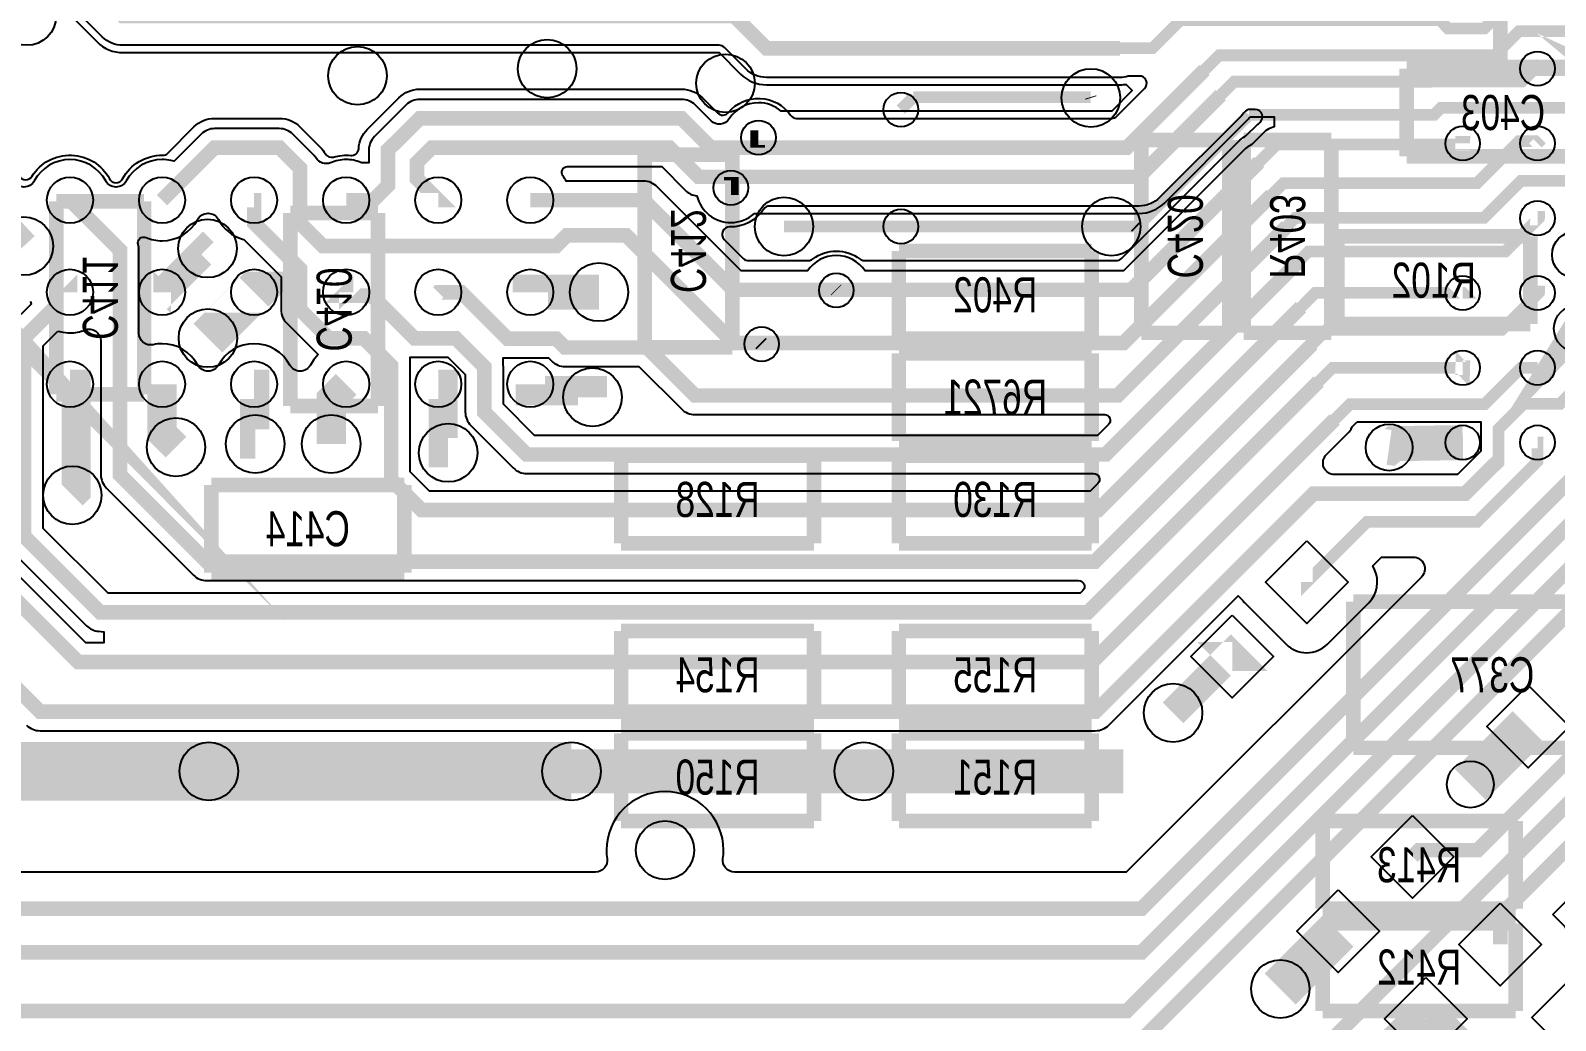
# Model space of a CAD drawing. Extents: x 208 to 378, y -7 to 113.
# Drawn here: x 234.06 to 247.31, y 53.64 to 62.24 of the extents above; entities that cross this region are included whole.
import ezdxf
from ezdxf.enums import TextEntityAlignment as Align

# ---------------------------------------------------------------- set-up
doc = ezdxf.new("R2010")
doc.units = 0
for name, color, linetype in [('ET_TOP', 80, 'CONTINUOUS'), ('PG_SILKSCREEN_BOTTOM', 142, 'CONTINUOUS'), ('PIN_TOP', 141, 'CONTINUOUS'), ('RD_ASSEMBLY_BOTTOM', 212, 'CONTINUOUS'), ('VC_TOP', 43, 'CONTINUOUS')]:
    doc.layers.add(name, color=color, linetype=linetype)

msp = doc.modelspace()

# ---------------------------------------------------------------- linework, layer by layer
at = {"layer": 'ET_TOP'}
for points, format in [([(234.187492, 63.041784, 0.127, 0.127, 0), (234.862624, 62.366398, 0.127, 0.127, 0), (240.17478, 62.366398, 0.127, 0.127, 0), (240.45418, 62.086998, 0.127, 0.127, 0), (243.52631, 62.086998, 0.1016, 0.1016, 0), (243.808758, 62.086998, 0.1016, 0.1016, 0), (244.052598, 62.330838, 0.1016, 0.1016, 0), (246.305324, 62.330838, 0.1016, 0.1016, 0), (246.378476, 62.257432, 0.1016, 0.1016, 0), (246.691912, 62.257432, 0.1016, 0.1016, 0), (247.014746, 62.580266, 0.1016, 0.1016, 0), (247.13438, 62.580266, 0.1016, 0.1016, 0), (247.1547, 62.5602, 0.1016, 0.1016, 0), (247.154446, 62.559946, 0.1016, 0.1016, 0)], "xyseb"), ([(233.201972, 60.367672, 0.254, 0.254, 0), (233.604816, 59.964066, 0.1524, 0.1524, 0), (233.60253, 59.966606, 0.1524, 0.1524, 0), (233.602276, 59.966352, 0.1524, 0.1524, 0)], "xyseb"), ([(247.804686, 62.559946, 0.1016, 0.1016, 0), (247.804686, 62.5602, 0.1016, 0.1016, 0), (247.479566, 62.23508, 0.1016, 0.1016, 0), (246.993918, 62.23508, 0.1016, 0.1016, 0), (246.784114, 62.025276, 0.1016, 0.1016, 0), (244.387624, 62.025276, 0.1016, 0.1016, 0), (244.260624, 61.898276, 0.127, 0.127, 0), (243.585746, 61.223398, 0.127, 0.127, 0), (240.37798, 61.223398, 0.127, 0.127, 0)], "xyseb"), ([(234.122468, 62.657228), (234.637834, 62.141608, 0.198912), (234.862624, 62.048644), (240.043208, 62.048644), (240.22939, 61.862208, 0.198912), (240.45418, 61.769244), (243.52631, 61.769244, 0.023411), (243.556028, 61.770514), (243.579904, 61.7728), (243.632736, 61.719968), (243.454174, 61.541152), (240.580926, 61.541152, 0.177731), (240.385092, 61.613034, 0.255959), (240.130076, 61.473334, -0.479005), (239.972596, 61.456316), (239.834674, 61.594492, 0.198913), (239.71758, 61.642752), (237.440724, 61.642752, 0.198393), (237.323884, 61.594492), (237.04804, 61.318902, 0.199195), (236.999272, 61.201808), (236.999272, 61.091826), (236.939074, 61.091826), (236.930184, 61.095382, 0.092886), (236.802422, 61.119258, 0.099397), (236.666278, 61.091826, -0.368075), (236.540802, 61.131958, 0.056975), (236.517434, 61.161422), (236.338364, 61.340492, 0.198913), (236.22127, 61.388752), (235.659422, 61.388752, 0.198913), (235.542328, 61.340492), (235.306616, 61.10478), (235.279438, 61.110876, 0.055015), (235.202476, 61.119258, 0.275753), (234.891834, 60.933838, -0.5975), (234.713018, 60.933838, 0.596893), (234.091734, 60.933838, -0.5975), (233.912918, 60.933838, 0.275753)], "xyb"), ([(233.962448, 60.974986, 0.564481), (234.07116, 60.973208, -0.576092), (234.746546, 60.951364, 0.59842), (234.858306, 60.951364, -0.279227), (235.206794, 61.157104, 0.202241), (235.252514, 61.175646), (235.479844, 61.40323, -0.198802), (235.659422, 61.477398), (236.22127, 61.477398, -0.198824), (236.400848, 61.40323), (236.580172, 61.223906, -0.066089), (236.620812, 61.17082, 0.345254), (236.693456, 61.14161, -0.096054), (236.841538, 61.155072, 0.428717), (236.911388, 61.215016, -0.185316), (236.985302, 61.381386), (237.261146, 61.65723, -0.198803), (237.440724, 61.731398), (239.71758, 61.731398, -0.199051), (239.897412, 61.65723), (240.03, 61.524388, 0.441176), (240.123726, 61.528452, -0.494648), (240.664492, 61.50483, 0.245528), (240.716562, 61.477398), (243.454174, 61.477398, 0.199435), (243.499132, 61.496194), (243.740432, 61.737494, 0.667157), (243.695474, 61.845698), (243.61521, 61.845698, 0.070926), (243.59743, 61.843412, -0.071107), (243.52631, 61.832998), (240.45418, 61.832998, -0.198853), (240.274602, 61.90742), (240.08842, 62.093856, 0.199124), (240.043462, 62.112398), (234.862624, 62.112398, -0.198861), (234.683046, 62.18682), (234.278424, 62.591442, 0.345258)], "xyb"), ([(247.154446, 61.90996, 0.1016, 0.1016, 0), (247.1547, 61.90996, 0.1016, 0.1016, 0), (247.1547, 61.910214, 0.1016, 0.1016, 0), (247.14327, 61.92139, 0.1016, 0.1016, 0), (247.018302, 61.796676, 0.1016, 0.1016, 0), (246.220996, 61.796676, 0.1016, 0.1016, 0), (246.220742, 61.796422, 0.1016, 0.1016, 0), (244.517926, 61.796422, 0.1016, 0.1016, 0), (244.40134, 61.68009, 0.127, 0.127, 0), (243.690902, 60.969398, 0.127, 0.127, 0), (240.14938, 60.969398, 0.127, 0.127, 0)], "xyseb"), ([(237.602268, 59.966352, 0.127, 0.127, 0), (237.602522, 59.966606, 0.127, 0.127, 0), (237.799626, 59.966606, 0.127, 0.127, 0), (238.203994, 59.562492, 0.127, 0.127, 0), (238.62792, 59.562492, 0.127, 0.127, 0), (238.70412, 59.486292, 0.127, 0.127, 0), (239.41532, 59.486292, 0.127, 0.127, 0), (239.832388, 59.069224, 0.127, 0.127, 0), (243.507006, 59.069224, 0.127, 0.127, 0), (244.976142, 60.53836, 0.1016, 0.1016, 0), (245.050056, 60.612274, 0.1016, 0.1016, 0), (246.688356, 60.612274, 0.1016, 0.1016, 0), (247.00992, 60.934092, 0.1016, 0.1016, 0), (247.44172, 60.934092, 0.1016, 0.1016, 0), (247.75795, 61.250068, 0.127, 0.127, 0), (247.804686, 61.260228, 0.127, 0.127, 0), (247.804686, 61.259974, 0.127, 0.127, 0)], "xyseb"), ([(247.154446, 61.259974, 0.1016, 0.1016, 0), (247.1547, 61.260228, 0.1016, 0.1016, 0), (247.135396, 61.279278, 0.1016, 0.1016, 0), (246.993156, 61.279278, 0.1016, 0.1016, 0), (246.627396, 60.913264, 0.1016, 0.1016, 0), (244.944646, 60.913264, 0.1016, 0.1016, 0), (244.842284, 60.810902, 0.127, 0.127, 0), (243.556536, 59.5249, 0.127, 0.127, 0), (240.402872, 59.5249, 0.127, 0.127, 0)], "xyseb"), ([(246.50446, 61.259974, 0.127, 0.127, 0), (246.50446, 61.260228, 0.127, 0.127, 0), (246.504714, 61.260228, 0.127, 0.127, 0), (246.50446, 61.250068, 0.1016, 0.1016, 0), (244.88775, 61.250068, 0.1016, 0.1016, 0), (244.734842, 61.09716, 0.127, 0.127, 0), (243.625116, 59.987434, 0.127, 0.127, 0), (241.057176, 59.987434, 0.127, 0.127, 0)], "xyseb"), ([(234.402376, 60.766452, 0.127, 0.127, 0), (234.835954, 60.333128, 0.127, 0.127, 0), (234.835954, 58.3819, 0.127, 0.127, 0), (235.591858, 57.625996, 0.127, 0.127, 0), (243.308378, 57.625996, 0.127, 0.127, 0), (245.19763, 59.515248, 0.1016, 0.1016, 0), (245.322344, 59.639962, 0.1016, 0.1016, 0), (246.844312, 59.639962, 0.1016, 0.1016, 0), (247.154446, 59.950096, 0.127, 0.127, 0), (247.1547, 59.960002, 0.127, 0.127, 0), (247.154446, 59.960002, 0.127, 0.127, 0)], "xyseb"), ([(236.002322, 60.766452, 0.127, 0.127, 0), (236.002576, 60.766452, 0.127, 0.127, 0), (236.002576, 60.569602, 0.127, 0.127, 0), (236.402372, 60.169552, 0.127, 0.127, 0), (236.402372, 59.814206, 0.127, 0.127, 0), (236.650276, 59.566302, 0.127, 0.127, 0), (236.954822, 59.566302, 0.127, 0.127, 0), (237.193328, 59.32805, 0.127, 0.127, 0), (237.193328, 59.168284, 0.127, 0.127, 0), (237.193074, 59.168284, 0.127, 0.127, 0), (237.193074, 59.164982, 0.127, 0.127, 0), (237.193328, 59.164728, 0.127, 0.127, 0), (237.193328, 58.337958, 0.127, 0.127, 0), (237.45698, 58.073798, 0.127, 0.127, 0), (243.33708, 58.073798, 0.127, 0.127, 0), (245.099332, 59.835796, 0.1016, 0.1016, 0), (245.223284, 59.960256, 0.1016, 0.1016, 0), (246.50446, 59.960256, 0.1016, 0.1016, 0), (246.504714, 59.960002, 0.1016, 0.1016, 0), (246.50446, 59.960002, 0.1016, 0.1016, 0)], "xyseb"), ([(236.802422, 59.966352, 0.127, 0.127, 0), (236.802422, 59.966606, 0.127, 0.127, 0), (236.771688, 59.935618, 0.127, 0.127, 0), (237.02518, 59.935618, 0.127, 0.127, 0), (237.394242, 59.566556, 0.127, 0.127, 0), (237.754668, 59.566556, 0.127, 0.127, 0), (238.002572, 59.318906, 0.127, 0.127, 0), (238.002572, 58.92546, 0.127, 0.127, 0), (238.37138, 58.556398, 0.127, 0.127, 0), (243.40058, 58.556398, 0.127, 0.127, 0), (245.084092, 60.23991, 0.1016, 0.1016, 0), (245.164864, 60.320936, 0.1016, 0.1016, 0), (246.875046, 60.320936, 0.1016, 0.1016, 0), (247.154446, 60.600336, 0.127, 0.127, 0), (247.1547, 60.609988, 0.127, 0.127, 0), (247.154446, 60.609988, 0.127, 0.127, 0)], "xyseb"), ([(235.5977, 60.347352, 0.1524, 0.1524, 0), (235.594144, 60.350908, 0.254, 0.254, 0), (235.206032, 59.96305, 0.1524, 0.1524, 0), (235.202476, 59.966606, 0.1524, 0.1524, 0), (235.202476, 59.966352, 0.1524, 0.1524, 0)], "xyseb"), ([(247.154446, 59.310016, 0.1016, 0.1016, 0), (247.011698, 59.310016, 0.1016, 0.1016, 0), (246.695214, 58.993532, 0.1016, 0.1016, 0), (245.524274, 58.993532, 0.1016, 0.1016, 0), (245.391686, 58.860944, 0.127, 0.127, 0), (243.28374, 56.752998, 0.127, 0.127, 0), (234.47248, 56.752998, 0.127, 0.127, 0), (233.10088, 58.124598, 0.127, 0.127, 0), (233.10088, 58.837576, 0.127, 0.127, 0), (233.20121, 58.937398, 0.127, 0.127, 0), (233.20121, 59.56808, 0.127, 0.127, 0), (232.80243, 59.966606, 0.127, 0.127, 0), (232.80243, 59.966352, 0.127, 0.127, 0)], "xyseb"), ([(234.402376, 59.966352, 0.127, 0.127, 0), (234.402376, 59.966606, 0.127, 0.127, 0), (234.00385, 59.56808, 0.127, 0.127, 0), (234.00385, 57.845198, 0.127, 0.127, 0), (234.66425, 57.184798, 0.127, 0.127, 0), (243.24818, 57.184798, 0.127, 0.127, 0), (245.25351, 59.190128, 0.1016, 0.1016, 0), (245.37162, 59.308492, 0.1016, 0.1016, 0), (246.496332, 59.308492, 0.127, 0.127, 0), (246.50446, 59.30011, 0.127, 0.127, 0), (246.504714, 59.310016, 0.127, 0.127, 0), (246.50446, 59.310016, 0.127, 0.127, 0)], "xyseb"), ([(232.156, 52.832, 0.127, 0.127, 0), (232.283, 52.959, 0.127, 0.127, 0), (244.856, 52.959, 0.127, 0.127, 0), (248.285, 56.388, 0.127, 0.127, 0), (248.285, 56.896, 0.127, 0.127, 0), (248.972832, 57.583832, 0.127, 0.127, 0), (248.972832, 58.234072, 0.127, 0.127, 0), (249.428, 58.68924, 0.127, 0.127, 0), (249.428, 59.182, 0.1016, 0.1016, 0), (249.428, 59.436, 0.1016, 0.1016, 0), (249.754644, 59.762644, 0.1016, 0.1016, 0), (249.754644, 59.960002, 0.1016, 0.1016, 0)], "xyseb"), ([(234.057952, 59.889644), (234.064048, 59.862466), (233.886756, 59.685174, 0.198913)], "xyb"), ([(247.804686, 59.310016, 0.1016, 0.1016, 0), (247.663208, 59.310016, 0.1016, 0.1016, 0), (247.350788, 58.997596, 0.1016, 0.1016, 0), (247.034304, 58.997596, 0.1016, 0.1016, 0), (246.815102, 58.778394, 0.1016, 0.1016, 0), (246.815102, 58.50382, 0.127, 0.127, 0), (246.52732, 58.216292, 0.127, 0.127, 0), (245.206774, 58.216292, 0.127, 0.127, 0), (243.311934, 56.321198, 0.127, 0.127, 0), (234.14228, 56.321198, 0.127, 0.127, 0), (233.54538, 56.918098, 0.127, 0.127, 0)], "xyseb"), ([(249.754644, 58.66003, 0.1016, 0.1016, 0), (249.809, 58.605674, 0.1016, 0.1016, 0), (249.809, 57.912, 0.1016, 0.1016, 0), (249.682, 57.785, 0.127, 0.127, 0), (248.539, 56.642, 0.127, 0.127, 0), (248.539, 56.261, 0.127, 0.127, 0), (246.830342, 54.552342, 0.127, 0.127, 0), (246.830342, 54.298342, 0.127, 0.127, 0)], "xyseb"), ([(233.886756, 57.728104), (234.547156, 57.067704, 0.177433), (234.650534, 57.019952), (234.697016, 57.015888), (234.697016, 56.918352), (234.54106, 56.918352), (233.266488, 58.193178)], "xyb"), ([(234.025186, 56.204104, 0.198913), (234.14228, 56.155844), (243.311934, 56.155844, 0.198913), (243.429028, 56.204104), (244.552216, 57.327546), (244.590062, 57.2897), (244.59184, 57.287668, 0.02654), (244.609874, 57.267602), (244.96903, 56.908446, 0.414302), (245.328694, 56.908446), (245.68785, 57.267602, 0.317346), (245.737888, 57.556654), (245.722394, 57.589166), (245.79834, 57.665112), (246.073168, 57.665112, -0.668188), (246.14505, 57.49163), (243.581428, 54.928008), (240.176304, 54.928008, -0.457333), (240.075974, 55.04434, 0.036105), (240.081308, 55.117492), (240.081308, 55.118, 1), (239.064292, 55.118), (239.064292, 55.117492, 0.036105), (239.069626, 55.04434, -0.457333), (238.969296, 54.928008), (218.567, 54.928008, 0.198912)], "xyb")]:
    msp.add_lwpolyline(points, format=format, dxfattribs=at)
for points, const_width in [([(248.102374, 61.619638), (248.127012, 61.599064), (248.085102, 61.618368)], 0.3048), ([(241.62258, 61.553598), (241.731292, 61.662564)], 0.1016), ([(241.731292, 61.662564), (243.271294, 61.662564)], 0.1016), ([(243.271294, 61.662564), (243.27358, 61.655198)], 0.1016), ([(240.37798, 61.223398), (239.97158, 61.223398), (239.71758, 61.477398), (237.440724, 61.477398), (237.16488, 61.201808), (237.16488, 60.893452), (237.03788, 60.766452), (236.802422, 60.766452)], 0.127), ([(243.66601, 60.527184), (244.646196, 61.50737)], 0.1016), ([(248.129298, 61.567822), (246.973344, 61.567822), (246.97309, 61.568076), (246.315484, 61.568076), (246.254778, 61.50737), (244.646196, 61.50737)], 0.1016), ([(240.37798, 61.223398), (240.37798, 61.310266), (240.385092, 61.310266)], 0.127), ([(240.402872, 59.5249), (240.171732, 59.5249), (239.23498, 60.461398), (238.719614, 60.461398), (238.62538, 60.367672), (236.600492, 60.367672), (236.40034, 60.567316), (236.40034, 61.044328), (236.22127, 61.223398), (235.659422, 61.223398), (235.202476, 60.766452)], 0.127), ([(240.14938, 60.969398), (239.866424, 60.969398), (239.612424, 61.223398), (237.54588, 61.223398), (237.41888, 61.096398), (237.41888, 60.950094), (237.602522, 60.766452), (237.602268, 60.766452)], 0.127), ([(240.144808, 60.874402), (240.14938, 60.874402), (240.14938, 60.969398)], 0.127), ([(233.618024, 60.7822), (234.001564, 60.367672)], 0.254), ([(241.057176, 59.987434), (240.166652, 59.987434), (239.38738, 60.766452), (238.402368, 60.766452)], 0.127), ([(241.62258, 60.537598), (240.60658, 60.537598)], 0.1016), ([(243.45138, 60.537598), (241.62258, 60.537598)], 0.1016), ([(243.45138, 60.537598), (243.655088, 60.537598)], 0.1016), ([(243.655088, 60.537598), (243.66601, 60.527184)], 0.1016), ([(247.500394, 59.650376), (247.493028, 59.638438), (247.804686, 59.960002)], 0.254), ([(236.002322, 59.966352), (236.002576, 59.966606), (235.999528, 59.966606), (235.601002, 59.56808)], 0.3556), ([(238.999014, 59.967876), (238.43488, 59.966606), (238.402368, 59.966606), (238.402368, 59.966352)], 0.3048), ([(241.061494, 59.983116), (241.057176, 59.987434)], 0.127), ([(219.6592, 50.419), (219.1512, 49.911), (218.313, 49.911), (217.8558, 50.3682), (217.8558, 53.8988), (218.567, 54.61), (243.713, 54.61), (247.479312, 58.376312), (247.479312, 58.757312), (247.489472, 58.767472), (247.489472, 58.790586), (247.684036, 58.98515), (247.96115, 58.98515), (248.139458, 59.163458), (248.139458, 59.63539), (248.454418, 59.950096), (248.454672, 59.960002)], 0.127), ([(240.402872, 59.5249), (240.41227, 59.515502)], 0.127), ([(248.454672, 59.310016), (248.454672, 59.097672), (248.332244, 58.975244), (248.324116, 58.975244), (248.139458, 58.790586), (248.139458, 58.274458), (243.586, 53.721), (231.902, 53.721), (231.775, 53.594), (229.997, 53.594), (229.489, 54.102), (221.361, 54.102), (221.144084, 53.885084), (221.144084, 53.086)], 0.127), ([(234.42295, 58.202068), (234.455716, 58.235088), (234.455716, 59.166506), (234.402376, 59.166506)], 0.254), ([(235.202476, 59.166506), (235.202476, 58.741056), (235.32338, 58.619898)], 0.254), ([(236.011974, 58.647838), (236.007148, 58.647838), (236.007148, 59.166506), (236.002322, 59.166506)], 0.254), ([(236.672374, 58.647838), (236.672374, 59.036458), (236.802422, 59.166506)], 0.254), ([(237.688374, 58.571638), (237.645448, 58.571638), (237.645448, 59.166506), (237.602268, 59.166506)], 0.254), ([(238.94288, 59.054492), (238.94288, 59.110372), (238.402368, 59.110372), (238.402368, 59.166506)], 0.254), ([(228.943916, 50.546), (228.219, 50.546), (227.838, 50.927), (227.838, 53.721), (227.965, 53.848), (229.362, 53.848), (229.87, 53.34), (243.586, 53.34), (248.454672, 58.208672), (248.454672, 58.66003)], 0.127), ([(247.804686, 58.66003), (247.804432, 58.650124), (247.804432, 58.320432), (243.713, 54.229), (231.648, 54.229), (231.521, 54.102), (231.013, 54.102)], 0.127), ([(245.148862, 57.447434), (245.148862, 57.44718), (245.671848, 57.970166), (246.62892, 57.970166), (247.154446, 58.495692), (247.154446, 58.650124), (247.1547, 58.66003), (247.154446, 58.66003)], 0.1016), ([(245.864888, 58.61812), (245.868444, 58.617612), (245.9101, 58.650124), (245.910354, 58.650124), (246.504714, 58.66003), (246.50446, 58.66003)], 0.3048), ([(244.502178, 56.80075), (244.502432, 56.80075), (244.489732, 56.81345), (243.98732, 56.311292)], 0.254), ([(246.068342, 55.060342), (246.126, 55.118), (246.634, 55.118), (247.719342, 56.203342), (247.719342, 56.838342)], 0.127), ([(247.072658, 56.191658), (246.5705, 55.6895)], 0.381), ([(233.733594, 55.803038), (235.608876, 55.803038)], 0.508), ([(235.608876, 55.803038), (238.76, 55.803038)], 0.508), ([(238.76, 55.803038), (241.3, 55.803038)], 0.381), ([(241.3, 55.803038), (243.555774, 55.803038)], 0.381), ([(245.421658, 54.413658), (244.9195, 53.9115)], 0.381), ([(246.183658, 53.651658), (245.6815, 53.1495)], 0.381), ([(246.818658, 53.016658), (246.183658, 53.651658)], 0.381)]:
    msp.add_lwpolyline(points, dxfattribs=dict(at, const_width=const_width))
for points in [[(244.657118, 61.491368), (244.866414, 61.491368), (244.866414, 61.405262), (244.833648, 61.392816, 0.106148), (244.7798, 61.358018), (244.672104, 61.250576), (244.66423, 61.246766, 0.086317), (244.617748, 61.214254), (243.556536, 60.152788), (241.312192, 60.152788, 0.530902), (240.810796, 60.152788), (240.235232, 60.152788), (239.504474, 60.883546, 0.198958), (239.38738, 60.93206), (238.714026, 60.93206, 0.037598), (238.685578, 60.976764, -0.618296), (238.726472, 61.058044), (239.543844, 61.058044), (239.74933, 60.852304, 0.173452), (239.850168, 60.804806, 0.34782), (240.144808, 60.571634, 0.188251), (240.349786, 60.651644), (243.690902, 60.651644, 0.198912), (243.915692, 60.744608), (244.62613, 61.4553, 0.03745)], [(244.701822, 61.555122), (244.657118, 61.555122, 0.237758), (244.606064, 61.529468, -0.037798), (244.580918, 61.500512), (243.87048, 60.78982, -0.198896), (243.690902, 60.715398), (240.481866, 60.715398, 0.252106), (240.42878, 60.68695, -0.25997), (240.134394, 60.534042, 0.67962), (240.087404, 60.425838), (240.253266, 60.259976, 0.199141), (240.298224, 60.241434), (240.8174, 60.241434, 0.163694), (240.855754, 60.254388, -0.33623), (241.267234, 60.254388, 0.16348), (241.305588, 60.241434), (243.493544, 60.241434, 0.199087), (243.538502, 60.259976), (244.555264, 61.276738, -0.070931), (244.612668, 61.319664, 0.070914), (244.626892, 61.330586), (244.717316, 61.420756, -0.032304), (244.740684, 61.44133, 0.716664)], [(235.06303, 60.442348, 0.101847), (235.202476, 60.413646, 0.275946), (235.512864, 60.599066, -0.596518), (235.691934, 60.599066, 0.198802), (235.900976, 60.428378), (235.913422, 60.424822), (236.236764, 60.100972), (236.236764, 59.814206, 0.198958), (236.285278, 59.697112), (236.55782, 59.424824), (236.528864, 59.389264, 0.047327), (236.49178, 59.333892, -0.5975), (236.312964, 59.333892, 0.275753), (236.002322, 59.519312, 0.275946), (235.691934, 59.333892, -0.596518), (235.512864, 59.333892, 0.275946), (235.202476, 59.519312, 0.055231), (235.12526, 59.510676, -0.480931), (235.001308, 59.60999), (235.001308, 60.333128, 0.07329), (234.99445, 60.38088, -0.638171)], [(234.297982, 59.628278), (234.32516, 59.622182, 0.055231), (234.402376, 59.613546, 0.094099), (234.531662, 59.638184, -0.529457), (234.6706, 59.543442), (234.6706, 58.3819, 0.198913), (234.71886, 58.264806), (235.474764, 57.508902, 0.198958), (235.591858, 57.460388), (243.167154, 57.460388, -0.668238), (243.203222, 57.373774), (243.1796, 57.350152), (234.73283, 57.350152), (234.169204, 57.913778), (234.169204, 59.4995)], [(237.358936, 59.32805, 0.025765), (237.35792, 59.345068), (237.357666, 59.347608), (237.357666, 59.400948), (237.686088, 59.400948), (237.836964, 59.250326), (237.836964, 58.92546, 0.198958), (237.885478, 58.808366), (238.254286, 58.439304, 0.198913), (238.37138, 58.391044), (243.297456, 58.391044, -0.669827), (243.333524, 58.304176), (243.2685, 58.239152), (237.52556, 58.239152), (237.358936, 58.406284), (237.358936, 59.164728, 0.002739), (237.358682, 59.166506, 0.002739), (237.358936, 59.168284)], [(238.16818, 59.318906, 0.031579), (238.166656, 59.339734), (238.166402, 59.343036), (238.166402, 59.396884), (238.55934, 59.396884), (238.587026, 59.369198, 0.198958), (238.70412, 59.320684), (239.34674, 59.320684), (239.715294, 58.95213, 0.198958), (239.832388, 58.903616), (243.391182, 58.903616, -0.668238), (243.42725, 58.817002), (243.332, 58.721752), (238.43996, 58.721752), (238.16818, 58.99404)], [(245.58752, 58.840624), (246.662702, 58.840624), (246.662702, 58.788554), (246.662448, 58.78703), (246.662448, 58.5851), (246.45874, 58.3819), (245.391686, 58.3819, -0.667101), (245.320058, 58.555128), (245.50878, 58.74385, 0.086317), (245.541292, 58.790332), (245.545102, 58.798206)], [(247.287542, 54.559962), (248.283222, 55.555642), (248.417588, 55.421276), (248.417588, 55.191914), (247.589548, 54.364128, -0.532241), (247.424194, 54.39664, 0.09751), (247.36933, 54.478174)]]:
    msp.add_lwpolyline(points, format="xyb", close=True, dxfattribs=at)
at = {"layer": 'PG_SILKSCREEN_BOTTOM', "const_width": 0.127}
for points in [[(246.832374, 61.924438), (246.832374, 62.686438)], [(246.01678, 61.909198), (247.69318, 61.909198)], [(246.01678, 61.147198), (246.01678, 61.909198)], [(248.508774, 61.924438), (246.832374, 61.924438)], [(239.395, 59.4868), (239.395, 61.1632)], [(239.395, 61.1632), (240.157, 61.1632)], [(240.157, 61.1632), (240.157, 59.4868)], [(243.713, 59.6138), (243.713, 61.2902)], [(243.713, 61.2902), (244.475, 61.2902)], [(244.475, 61.2902), (244.475, 59.6138)], [(244.602, 59.6138), (244.602, 61.2902)], [(244.602, 61.2902), (245.364, 61.2902)], [(245.364, 61.2902), (245.364, 59.6138)], [(247.69318, 61.147198), (246.01678, 61.147198)], [(234.284774, 60.756038), (235.046774, 60.756038)], [(234.284774, 59.079638), (234.284774, 60.756038)], [(235.046774, 60.756038), (235.046774, 59.079638)], [(236.316774, 58.978038), (236.316774, 60.654438)], [(236.316774, 60.654438), (237.078774, 60.654438)], [(237.078774, 60.654438), (237.078774, 58.978038)], [(245.4148, 60.452), (247.0912, 60.452)], [(245.4148, 59.69), (245.4148, 60.452)], [(247.0912, 60.452), (247.0912, 59.69)], [(241.6048, 60.325), (243.2812, 60.325)], [(241.6048, 59.563), (241.6048, 60.325)], [(243.2812, 60.325), (243.2812, 59.563)], [(244.475, 59.6138), (243.713, 59.6138)], [(245.364, 59.6138), (244.602, 59.6138)], [(247.0912, 59.69), (245.4148, 59.69)], [(240.157, 59.4868), (239.395, 59.4868)], [(243.2812, 59.563), (241.6048, 59.563)], [(241.6048, 59.436), (243.2812, 59.436)], [(241.6048, 58.674), (241.6048, 59.436)], [(243.2812, 59.436), (243.2812, 58.674)], [(235.046774, 59.079638), (234.284774, 59.079638)], [(237.078774, 58.978038), (236.316774, 58.978038)], [(243.2812, 58.674), (241.6048, 58.674)], [(239.1918, 58.547), (240.8682, 58.547)], [(239.1918, 57.785), (239.1918, 58.547)], [(240.8682, 58.547), (240.8682, 57.785)], [(241.6048, 58.547), (243.2812, 58.547)], [(241.6048, 57.785), (241.6048, 58.547)], [(243.2812, 58.547), (243.2812, 57.785)], [(235.630974, 58.292238), (237.307374, 58.292238)], [(235.630974, 57.530238), (235.630974, 58.292238)], [(237.307374, 58.292238), (237.307374, 57.530238)], [(240.8682, 57.785), (239.1918, 57.785)], [(243.2812, 57.785), (241.6048, 57.785)], [(237.307374, 57.530238), (235.630974, 57.530238)], [(245.5545, 57.277), (245.5545, 56.007)], [(247.9675, 57.277), (245.5545, 57.277)], [(239.1918, 57.023), (240.8682, 57.023)], [(239.1918, 56.261), (239.1918, 57.023)], [(240.8682, 57.023), (240.8682, 56.261)], [(241.6048, 57.023), (243.2812, 57.023)], [(241.6048, 56.261), (241.6048, 57.023)], [(243.2812, 57.023), (243.2812, 56.261)], [(240.8682, 56.261), (239.1918, 56.261)], [(243.2812, 56.261), (241.6048, 56.261)], [(239.1918, 56.134), (240.8682, 56.134)], [(239.1918, 55.372), (239.1918, 56.134)], [(240.8682, 56.134), (240.8682, 55.372)], [(241.6048, 56.134), (243.2812, 56.134)], [(241.6048, 55.372), (241.6048, 56.134)], [(243.2812, 56.134), (243.2812, 55.372)], [(245.5545, 56.007), (247.9675, 56.007)], [(240.8682, 55.372), (239.1918, 55.372)], [(243.2812, 55.372), (241.6048, 55.372)], [(245.2878, 55.372), (246.9642, 55.372)], [(245.2878, 54.61), (245.2878, 55.372)], [(246.9642, 55.372), (246.9642, 54.61)], [(246.9642, 54.61), (245.2878, 54.61)], [(245.2878, 54.483), (246.9642, 54.483)], [(245.2878, 53.721), (245.2878, 54.483)], [(246.9642, 54.483), (246.9642, 53.721)], [(246.9642, 53.721), (245.2878, 53.721)]]:
    msp.add_lwpolyline(points, dxfattribs=at)
at = {"layer": 'PIN_TOP'}
for points in [[(245.148862, 57.806644), (245.508072, 57.447434), (245.148862, 57.088224), (244.789652, 57.447434)], [(244.502178, 57.15996), (244.861388, 56.80075), (244.502178, 56.44154), (244.142968, 56.80075)], [(247.072658, 56.550868), (247.431868, 56.191658), (247.072658, 55.832448), (246.713448, 56.191658)], [(246.068342, 55.419552), (246.427552, 55.060342), (246.068342, 54.701132), (245.709132, 55.060342)], [(245.421658, 54.772868), (245.780868, 54.413658), (245.421658, 54.054448), (245.062448, 54.413658)], [(246.830342, 54.657552), (247.189552, 54.298342), (246.830342, 53.939132), (246.471132, 54.298342)], [(246.183658, 54.010868), (246.542868, 53.651658), (246.183658, 53.292448), (245.824448, 53.651658)], [(247.465342, 54.022552), (247.824552, 53.663342), (247.465342, 53.304132), (247.106132, 53.663342)]]:
    msp.add_lwpolyline(points, close=True, dxfattribs=at)
for centre, radius in [((247.154446, 61.90996), 0.149987), ((241.62258, 61.553598), 0.149987), ((240.385092, 61.310266), 0.149987), ((246.50446, 61.259974), 0.149987), ((247.154446, 61.259974), 0.149987), ((234.402376, 60.766452), 0.200025), ((235.202476, 60.766452), 0.200025), ((236.002322, 60.766452), 0.200025), ((236.802422, 60.766452), 0.200025), ((237.602268, 60.766452), 0.200025), ((238.402368, 60.766452), 0.200025), ((240.144808, 60.874402), 0.149987), ((247.154446, 60.609988), 0.149987), ((241.62258, 60.537598), 0.149987), ((234.402376, 59.966352), 0.200025), ((235.202476, 59.966352), 0.200025), ((236.002322, 59.966352), 0.200025), ((236.802422, 59.966352), 0.200025), ((237.602268, 59.966352), 0.200025), ((238.402368, 59.966352), 0.200025), ((241.061494, 59.983116), 0.149987), ((246.50446, 59.960002), 0.149987), ((247.154446, 59.960002), 0.149987), ((240.41227, 59.515502), 0.149987), ((246.50446, 59.310016), 0.149987), ((247.154446, 59.310016), 0.149987), ((234.402376, 59.166506), 0.200025), ((235.202476, 59.166506), 0.200025), ((236.002322, 59.166506), 0.200025), ((236.802422, 59.166506), 0.200025), ((237.602268, 59.166506), 0.200025), ((238.402368, 59.166506), 0.200025), ((246.50446, 58.66003), 0.149987), ((247.154446, 58.66003), 0.149987)]:
    msp.add_circle(centre, radius, dxfattribs=at)
at = {"layer": 'VC_TOP'}
for centre, radius in [((234.02798, 62.366398), 0.254), ((238.54918, 61.909198), 0.254), ((236.90072, 61.848492), 0.254), ((240.09858, 61.782198), 0.254), ((243.27358, 61.655198), 0.254), ((240.60658, 60.537598), 0.254), ((243.45138, 60.537598), 0.254), ((234.001564, 60.367672), 0.254), ((235.5977, 60.347352), 0.254), ((247.483884, 60.292488), 0.2032), ((238.999014, 59.967876), 0.254), ((235.601002, 59.56808), 0.254), ((247.500394, 59.650376), 0.2032), ((238.94288, 59.054492), 0.254), ((235.32338, 58.619898), 0.254), ((236.011974, 58.647838), 0.254), ((236.672374, 58.647838), 0.254), ((237.688374, 58.571638), 0.254), ((245.864888, 58.61812), 0.2032), ((234.42295, 58.202068), 0.254), ((243.98732, 56.311292), 0.254), ((235.608876, 55.803038), 0.254), ((238.76, 55.803038), 0.254), ((241.3, 55.803038), 0.254), ((246.5705, 55.6895), 0.2032), ((239.5728, 55.118), 0.254), ((244.9195, 53.9115), 0.254)]:
    msp.add_circle(centre, radius, dxfattribs=at)

# ---------------------------------------------------------------- texts
at = {"layer": 'RD_ASSEMBLY_BOTTOM', "text_generation_flag": 2, "width": 0.75}
for s, p in [('C403', (246.85498, 61.375798)), ('R102', (246.253, 59.9186)), ('R402', (242.443, 59.7916)), ('R6721', (242.443, 58.9026)), ('R128', (240.03, 58.0136)), ('R130', (242.443, 58.0136)), ('C414', (236.469174, 57.758838)), ('R154', (240.03, 56.4896)), ('R155', (242.443, 56.4896)), ('C377', (246.761, 56.4896)), ('R150', (240.03, 55.6006)), ('R151', (242.443, 55.6006)), ('R413', (246.126, 54.8386)), ('R412', (246.126, 53.9496))]:
    msp.add_text(s, height=0.3048, dxfattribs=at).set_placement(p, align=Align.CENTER)
for s, p in [('C420', (243.9416, 60.452)), ('R403', (244.8306, 60.452)), ('C412', (239.6236, 60.325)), ('C411', (234.513374, 59.917838)), ('C410', (236.545374, 59.816238))]:
    msp.add_text(s, height=0.3048, rotation=270, dxfattribs=at).set_placement(p, align=Align.CENTER)

doc.saveas('drawing.dxf')
